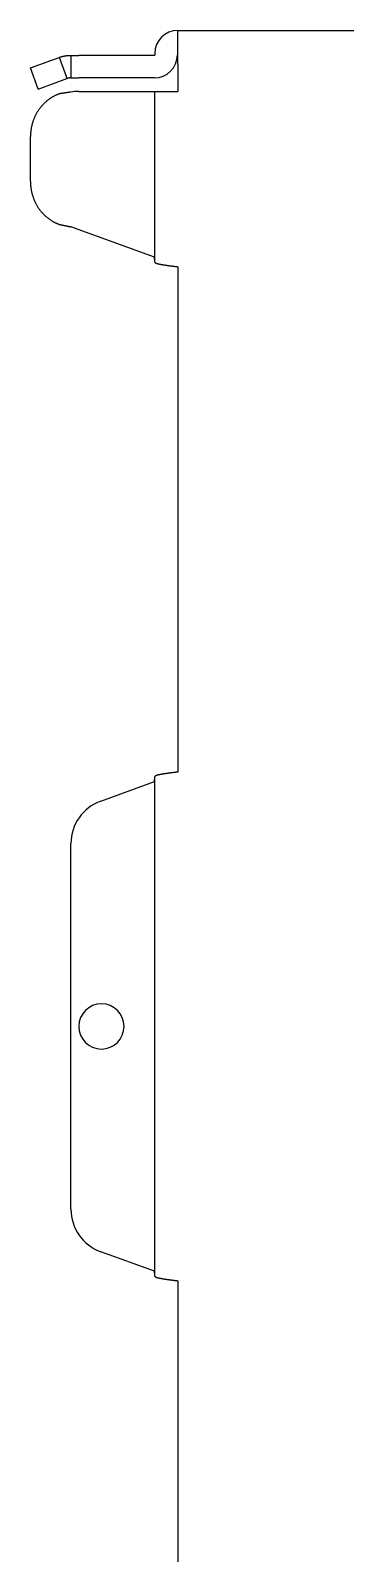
# Model space of a CAD drawing. Extents: x -21 to 172, y 0 to 218.
# Drawn here: x 44.2 to 58.1, y 150.4 to 217.8 of the extents above; entities that cross this region are included whole.
import ezdxf

# ---------------------------------------------------------------- set-up
doc = ezdxf.new("R2010")
doc.units = 0
doc.header["$LTSCALE"] = 25.4
doc.linetypes.add('KÖRPER', pattern=[0])
doc.layers.add('2D_ANSICHT_2_DRAWING_2', color=7, linetype='KÖRPER')

msp = doc.modelspace()

# ---------------------------------------------------------------- linework, layer by layer
at = {"layer": '2D_ANSICHT_2_DRAWING_2', "color": 5, "linetype": 'KÖRPER'}
for p, q in [((50.729, 216.306), (50.729, 217.806)), ((50.729, 217.806), (170.908, 217.806)), ((44.207, 216.152), (45.48, 216.616)), ((45.993, 216.706), (46.348, 216.706)), ((49.689, 216.706), (46.348, 216.706)), ((49.709, 216.786), (49.709, 216.726)), ((50.709, 216.786), (50.709, 216.726)), ((50.729, 216.306), (50.729, 215.11)), ((44.549, 215.213), (44.207, 216.152)), ((44.549, 215.213), (45.822, 215.676)), ((45.993, 215.706), (46.348, 215.706)), ((49.689, 215.706), (46.348, 215.706)), ((46.348, 215.11), (49.689, 215.11)), ((49.689, 215.11), (49.709, 215.11)), ((49.709, 215.11), (50.729, 215.11)), ((49.709, 207.556), (49.709, 215.11)), ((44.207, 211.123), (44.207, 213.11)), ((45.48, 209.229), (45.443, 209.243)), ((49.689, 207.778), (45.993, 209.123)), ((50.729, 207.356), (50.729, 185.006)), ((47.314, 183.72), (49.689, 184.584)), ((49.709, 162.706), (49.709, 184.806)), ((45.998, 165.672), (45.998, 181.841)), ((49.689, 162.928), (47.314, 163.793)), ((50.729, 162.506), (50.729, 140.156))]:
    msp.add_line(p, q, dxfattribs=at)
for points in [[(45.48, 216.616), (45.485, 216.618), (45.491, 216.62), (45.496, 216.621), (45.501, 216.623), (45.506, 216.625), (45.511, 216.627), (45.516, 216.628), (45.522, 216.63), (45.527, 216.632), (45.532, 216.634), (45.537, 216.635), (45.542, 216.637), (45.547, 216.639), (45.553, 216.64), (45.558, 216.642), (45.563, 216.643), (45.568, 216.645), (45.574, 216.646), (45.579, 216.648), (45.584, 216.649), (45.589, 216.651), (45.595, 216.652), (45.6, 216.654), (45.605, 216.655), (45.61, 216.657), (45.616, 216.658), (45.621, 216.659), (45.626, 216.661), (45.632, 216.662), (45.637, 216.663), (45.642, 216.665), (45.647, 216.666), (45.653, 216.667), (45.658, 216.668), (45.663, 216.67), (45.669, 216.671), (45.674, 216.672), (45.679, 216.673), (45.685, 216.674), (45.69, 216.675), (45.695, 216.676), (45.701, 216.677), (45.706, 216.679), (45.711, 216.68), (45.717, 216.681), (45.722, 216.682), (45.727, 216.683), (45.733, 216.683), (45.738, 216.684), (45.744, 216.685), (45.749, 216.686), (45.754, 216.687), (45.76, 216.688), (45.765, 216.689), (45.771, 216.69), (45.776, 216.69), (45.781, 216.691), (45.787, 216.692), (45.792, 216.693), (45.798, 216.693), (45.803, 216.694), (45.808, 216.695), (45.814, 216.695), (45.819, 216.696), (45.825, 216.697), (45.83, 216.697), (45.835, 216.698), (45.841, 216.699), (45.846, 216.699), (45.852, 216.7), (45.857, 216.7), (45.863, 216.701), (45.868, 216.701), (45.873, 216.702), (45.879, 216.702), (45.884, 216.702), (45.89, 216.703), (45.895, 216.703), (45.901, 216.703), (45.906, 216.704), (45.912, 216.704), (45.917, 216.704), (45.922, 216.705), (45.928, 216.705), (45.933, 216.705), (45.939, 216.705), (45.944, 216.706), (45.95, 216.706), (45.955, 216.706), (45.961, 216.706), (45.966, 216.706), (45.972, 216.706), (45.977, 216.706), (45.982, 216.706), (45.988, 216.706), (45.993, 216.706)], [(45.993, 215.706), (45.99, 215.706), (45.987, 215.706), (45.984, 215.706), (45.981, 215.706), (45.978, 215.706), (45.975, 215.706), (45.972, 215.706), (45.968, 215.706), (45.965, 215.706), (45.962, 215.705), (45.959, 215.705), (45.956, 215.705), (45.953, 215.705), (45.95, 215.704), (45.947, 215.704), (45.944, 215.704), (45.94, 215.704), (45.937, 215.703), (45.934, 215.703), (45.931, 215.702), (45.928, 215.702), (45.925, 215.702), (45.922, 215.701), (45.919, 215.701), (45.916, 215.7), (45.913, 215.7), (45.91, 215.699), (45.907, 215.699), (45.903, 215.698), (45.9, 215.698), (45.897, 215.697), (45.894, 215.696), (45.891, 215.696), (45.888, 215.695), (45.885, 215.694), (45.882, 215.694), (45.879, 215.693), (45.876, 215.692), (45.873, 215.692), (45.87, 215.691), (45.867, 215.69), (45.864, 215.689), (45.861, 215.689), (45.858, 215.688), (45.855, 215.687), (45.852, 215.686), (45.849, 215.685), (45.846, 215.684), (45.843, 215.683), (45.84, 215.682), (45.837, 215.681), (45.834, 215.68), (45.831, 215.679), (45.828, 215.678), (45.825, 215.677), (45.822, 215.676)], [(45.48, 215.003), (45.457, 214.994), (45.433, 214.985), (45.41, 214.976), (45.386, 214.966), (45.363, 214.956), (45.34, 214.946), (45.317, 214.935), (45.294, 214.924), (45.272, 214.912), (45.249, 214.901), (45.227, 214.889), (45.205, 214.876), (45.183, 214.864), (45.161, 214.851), (45.139, 214.838), (45.118, 214.824), (45.097, 214.81), (45.076, 214.796), (45.055, 214.782), (45.034, 214.767), (45.014, 214.753), (44.994, 214.737), (44.974, 214.722), (44.954, 214.706), (44.934, 214.69), (44.915, 214.674), (44.896, 214.657), (44.877, 214.641), (44.858, 214.624), (44.839, 214.606), (44.821, 214.589), (44.803, 214.571), (44.785, 214.553), (44.768, 214.535), (44.75, 214.517), (44.733, 214.498), (44.716, 214.479), (44.7, 214.46), (44.683, 214.441), (44.667, 214.421), (44.651, 214.402), (44.636, 214.382), (44.62, 214.362), (44.605, 214.341), (44.59, 214.321), (44.576, 214.3), (44.561, 214.279), (44.547, 214.258), (44.534, 214.237), (44.52, 214.216), (44.507, 214.194), (44.494, 214.172), (44.481, 214.15), (44.469, 214.128), (44.457, 214.106), (44.445, 214.084), (44.433, 214.061), (44.422, 214.039), (44.411, 214.016), (44.4, 213.993), (44.389, 213.97), (44.379, 213.947), (44.369, 213.924), (44.36, 213.9), (44.35, 213.877), (44.341, 213.853), (44.333, 213.829), (44.324, 213.805), (44.316, 213.781), (44.308, 213.757), (44.3, 213.733), (44.293, 213.709), (44.286, 213.685), (44.279, 213.66), (44.273, 213.636), (44.267, 213.611), (44.261, 213.587), (44.256, 213.562), (44.25, 213.537), (44.245, 213.512), (44.241, 213.488), (44.236, 213.463), (44.232, 213.438), (44.229, 213.413), (44.225, 213.388), (44.222, 213.363), (44.219, 213.337), (44.217, 213.312), (44.214, 213.287), (44.212, 213.262), (44.211, 213.237), (44.209, 213.211), (44.208, 213.186), (44.207, 213.161), (44.207, 213.135), (44.207, 213.11)], [(45.993, 215.078), (45.988, 215.078), (45.983, 215.077), (45.977, 215.076), (45.972, 215.075), (45.967, 215.074), (45.961, 215.074), (45.956, 215.073), (45.951, 215.072), (45.945, 215.071), (45.94, 215.071), (45.935, 215.07), (45.929, 215.069), (45.924, 215.068), (45.918, 215.068), (45.913, 215.067), (45.908, 215.066), (45.902, 215.065), (45.897, 215.065), (45.892, 215.064), (45.886, 215.063), (45.881, 215.062), (45.876, 215.061), (45.87, 215.061), (45.865, 215.06), (45.86, 215.059), (45.854, 215.058), (45.849, 215.058), (45.844, 215.057), (45.838, 215.056), (45.833, 215.055), (45.828, 215.055), (45.822, 215.054), (45.817, 215.053), (45.812, 215.052), (45.806, 215.051), (45.801, 215.051), (45.796, 215.05), (45.79, 215.049), (45.785, 215.048), (45.779, 215.048), (45.774, 215.047), (45.769, 215.046), (45.763, 215.045), (45.758, 215.044), (45.753, 215.044), (45.747, 215.043), (45.742, 215.042), (45.737, 215.041), (45.731, 215.041), (45.726, 215.04), (45.721, 215.039), (45.715, 215.038), (45.71, 215.037), (45.705, 215.037), (45.699, 215.036), (45.694, 215.035), (45.689, 215.034), (45.683, 215.034), (45.678, 215.033), (45.673, 215.032), (45.667, 215.031), (45.662, 215.03), (45.657, 215.03), (45.651, 215.029), (45.646, 215.028), (45.641, 215.027), (45.635, 215.026), (45.63, 215.026), (45.625, 215.025), (45.619, 215.024), (45.614, 215.023), (45.608, 215.023), (45.603, 215.022), (45.598, 215.021), (45.592, 215.02), (45.587, 215.019), (45.582, 215.019), (45.576, 215.018), (45.571, 215.017), (45.566, 215.016), (45.56, 215.015), (45.555, 215.015), (45.55, 215.014), (45.544, 215.013), (45.539, 215.012), (45.534, 215.011), (45.528, 215.011), (45.523, 215.01), (45.518, 215.009), (45.512, 215.008), (45.507, 215.007), (45.502, 215.007), (45.496, 215.006), (45.491, 215.005), (45.486, 215.004), (45.48, 215.003)], [(44.207, 211.123), (44.207, 211.098), (44.207, 211.073), (44.208, 211.048), (44.209, 211.023), (44.211, 210.998), (44.212, 210.973), (44.214, 210.949), (44.216, 210.924), (44.219, 210.899), (44.221, 210.874), (44.224, 210.849), (44.228, 210.825), (44.231, 210.8), (44.235, 210.776), (44.24, 210.751), (44.244, 210.727), (44.249, 210.702), (44.254, 210.678), (44.259, 210.653), (44.265, 210.629), (44.271, 210.605), (44.277, 210.581), (44.284, 210.557), (44.29, 210.533), (44.297, 210.509), (44.305, 210.485), (44.312, 210.462), (44.32, 210.438), (44.329, 210.415), (44.337, 210.391), (44.346, 210.368), (44.355, 210.345), (44.364, 210.322), (44.374, 210.299), (44.384, 210.276), (44.394, 210.253), (44.404, 210.23), (44.415, 210.208), (44.426, 210.186), (44.437, 210.163), (44.449, 210.141), (44.46, 210.119), (44.472, 210.098), (44.485, 210.076), (44.497, 210.054), (44.51, 210.033), (44.523, 210.012), (44.537, 209.991), (44.55, 209.97), (44.564, 209.949), (44.578, 209.929), (44.593, 209.909), (44.607, 209.889), (44.622, 209.869), (44.637, 209.849), (44.653, 209.829), (44.668, 209.81), (44.684, 209.791), (44.7, 209.772), (44.717, 209.753), (44.733, 209.734), (44.75, 209.716), (44.767, 209.698), (44.785, 209.68), (44.802, 209.662), (44.82, 209.645), (44.838, 209.628), (44.856, 209.611), (44.874, 209.594), (44.893, 209.577), (44.912, 209.561), (44.931, 209.545), (44.95, 209.529), (44.97, 209.514), (44.989, 209.499), (45.009, 209.484), (45.029, 209.469), (45.05, 209.454), (45.07, 209.44), (45.091, 209.426), (45.111, 209.413), (45.132, 209.399), (45.154, 209.386), (45.175, 209.373), (45.197, 209.361), (45.218, 209.349), (45.24, 209.337), (45.262, 209.325), (45.284, 209.314), (45.307, 209.303), (45.329, 209.292), (45.352, 209.282), (45.374, 209.272), (45.397, 209.262), (45.42, 209.252), (45.443, 209.243)], [(45.48, 209.229), (45.486, 209.228), (45.491, 209.227), (45.496, 209.225), (45.502, 209.224), (45.507, 209.223), (45.512, 209.222), (45.518, 209.221), (45.523, 209.22), (45.528, 209.219), (45.534, 209.218), (45.539, 209.216), (45.544, 209.215), (45.55, 209.214), (45.555, 209.213), (45.56, 209.212), (45.566, 209.211), (45.571, 209.21), (45.576, 209.209), (45.582, 209.207), (45.587, 209.206), (45.592, 209.205), (45.598, 209.204), (45.603, 209.203), (45.608, 209.202), (45.614, 209.201), (45.619, 209.2), (45.624, 209.199), (45.63, 209.197), (45.635, 209.196), (45.64, 209.195), (45.646, 209.194), (45.651, 209.193), (45.656, 209.192), (45.662, 209.191), (45.667, 209.19), (45.673, 209.189), (45.678, 209.187), (45.683, 209.186), (45.689, 209.185), (45.694, 209.184), (45.699, 209.183), (45.705, 209.182), (45.71, 209.181), (45.715, 209.18), (45.721, 209.179), (45.726, 209.178), (45.731, 209.177), (45.737, 209.175), (45.742, 209.174), (45.747, 209.173), (45.753, 209.172), (45.758, 209.171), (45.763, 209.17), (45.769, 209.169), (45.774, 209.168), (45.779, 209.167), (45.785, 209.166), (45.79, 209.165), (45.795, 209.163), (45.801, 209.162), (45.806, 209.161), (45.812, 209.16), (45.817, 209.159), (45.822, 209.158), (45.828, 209.157), (45.833, 209.156), (45.838, 209.155), (45.844, 209.154), (45.849, 209.153), (45.854, 209.152), (45.86, 209.15), (45.865, 209.149), (45.87, 209.148), (45.876, 209.147), (45.881, 209.146), (45.886, 209.145), (45.892, 209.144), (45.897, 209.143), (45.902, 209.142), (45.908, 209.141), (45.913, 209.14), (45.918, 209.139), (45.924, 209.137), (45.929, 209.136), (45.934, 209.135), (45.94, 209.134), (45.945, 209.133), (45.951, 209.132), (45.956, 209.131), (45.961, 209.13), (45.967, 209.129), (45.972, 209.128), (45.977, 209.127), (45.983, 209.126), (45.988, 209.125), (45.993, 209.123)], [(49.709, 207.578), (49.709, 207.582), (49.709, 207.585), (49.709, 207.589), (49.709, 207.593), (49.709, 207.596), (49.709, 207.6), (49.708, 207.603), (49.708, 207.607), (49.708, 207.611), (49.708, 207.614), (49.708, 207.618), (49.708, 207.621), (49.708, 207.625), (49.707, 207.629), (49.707, 207.632), (49.707, 207.636), (49.707, 207.639), (49.706, 207.643), (49.706, 207.647), (49.706, 207.65), (49.706, 207.654), (49.705, 207.657), (49.705, 207.661), (49.704, 207.664), (49.704, 207.668), (49.704, 207.672), (49.703, 207.675), (49.703, 207.679), (49.703, 207.682), (49.702, 207.686), (49.702, 207.689), (49.701, 207.693), (49.701, 207.697), (49.7, 207.7), (49.7, 207.704), (49.7, 207.707), (49.699, 207.711), (49.699, 207.714), (49.698, 207.718), (49.698, 207.722), (49.697, 207.725), (49.697, 207.729), (49.696, 207.732), (49.695, 207.736), (49.695, 207.739), (49.694, 207.743), (49.694, 207.746), (49.693, 207.75), (49.693, 207.754), (49.692, 207.757), (49.692, 207.761), (49.691, 207.764), (49.691, 207.768), (49.69, 207.771), (49.689, 207.775), (49.689, 207.778)], [(49.709, 207.556), (49.712, 207.546), (49.72, 207.538), (49.729, 207.531), (49.739, 207.525), (49.749, 207.521), (49.759, 207.517), (49.769, 207.513), (49.779, 207.509), (49.789, 207.506), (49.8, 207.502), (49.81, 207.499), (49.821, 207.496), (49.832, 207.493), (49.842, 207.491), (49.853, 207.488), (49.863, 207.485), (49.874, 207.483), (49.885, 207.48), (49.895, 207.478), (49.906, 207.476), (49.917, 207.474), (49.928, 207.471), (49.938, 207.469), (49.949, 207.467), (49.96, 207.465), (49.97, 207.463), (49.981, 207.461), (49.992, 207.459), (50.003, 207.457), (50.014, 207.455), (50.024, 207.453), (50.035, 207.452), (50.046, 207.45), (50.057, 207.448), (50.068, 207.446), (50.078, 207.444), (50.089, 207.443), (50.1, 207.441), (50.111, 207.439), (50.122, 207.438), (50.132, 207.436), (50.143, 207.434), (50.154, 207.433), (50.165, 207.431), (50.176, 207.429), (50.186, 207.428), (50.197, 207.426), (50.208, 207.425), (50.219, 207.423), (50.23, 207.421), (50.241, 207.42), (50.251, 207.418), (50.262, 207.417), (50.273, 207.415), (50.284, 207.414), (50.295, 207.412), (50.306, 207.411), (50.316, 207.409), (50.327, 207.408), (50.338, 207.406), (50.349, 207.405), (50.36, 207.403), (50.371, 207.402), (50.382, 207.401), (50.392, 207.399), (50.403, 207.398), (50.414, 207.396), (50.425, 207.395), (50.436, 207.393), (50.447, 207.392), (50.458, 207.391), (50.468, 207.389), (50.479, 207.388), (50.49, 207.386), (50.501, 207.385), (50.512, 207.384), (50.523, 207.382), (50.533, 207.381), (50.544, 207.38), (50.555, 207.378), (50.566, 207.377), (50.577, 207.375), (50.588, 207.374), (50.599, 207.373), (50.609, 207.371), (50.62, 207.37), (50.631, 207.369), (50.642, 207.367), (50.653, 207.366), (50.664, 207.364), (50.675, 207.363), (50.685, 207.362), (50.696, 207.36), (50.707, 207.359), (50.718, 207.358), (50.729, 207.356)], [(49.689, 184.584), (49.689, 184.588), (49.69, 184.591), (49.691, 184.595), (49.691, 184.598), (49.692, 184.602), (49.692, 184.606), (49.693, 184.609), (49.693, 184.613), (49.694, 184.616), (49.694, 184.62), (49.695, 184.623), (49.695, 184.627), (49.696, 184.63), (49.697, 184.634), (49.697, 184.638), (49.698, 184.641), (49.698, 184.645), (49.699, 184.648), (49.699, 184.652), (49.7, 184.655), (49.7, 184.659), (49.7, 184.663), (49.701, 184.666), (49.701, 184.67), (49.702, 184.673), (49.702, 184.677), (49.703, 184.68), (49.703, 184.684), (49.703, 184.688), (49.704, 184.691), (49.704, 184.695), (49.704, 184.698), (49.705, 184.702), (49.705, 184.705), (49.706, 184.709), (49.706, 184.713), (49.706, 184.716), (49.706, 184.72), (49.707, 184.723), (49.707, 184.727), (49.707, 184.731), (49.707, 184.734), (49.708, 184.738), (49.708, 184.741), (49.708, 184.745), (49.708, 184.748), (49.708, 184.752), (49.708, 184.756), (49.708, 184.759), (49.709, 184.763), (49.709, 184.766), (49.709, 184.77), (49.709, 184.774), (49.709, 184.777), (49.709, 184.781), (49.709, 184.784)], [(50.729, 185.006), (50.718, 185.005), (50.707, 185.004), (50.696, 185.002), (50.685, 185.001), (50.675, 185), (50.664, 184.998), (50.653, 184.997), (50.642, 184.995), (50.631, 184.994), (50.62, 184.993), (50.609, 184.991), (50.599, 184.99), (50.588, 184.989), (50.577, 184.987), (50.566, 184.986), (50.555, 184.985), (50.544, 184.983), (50.533, 184.982), (50.523, 184.98), (50.512, 184.979), (50.501, 184.978), (50.49, 184.976), (50.479, 184.975), (50.468, 184.973), (50.458, 184.972), (50.447, 184.971), (50.436, 184.969), (50.425, 184.968), (50.414, 184.966), (50.403, 184.965), (50.392, 184.964), (50.382, 184.962), (50.371, 184.961), (50.36, 184.959), (50.349, 184.958), (50.338, 184.956), (50.327, 184.955), (50.316, 184.953), (50.306, 184.952), (50.295, 184.95), (50.284, 184.949), (50.273, 184.947), (50.262, 184.946), (50.251, 184.944), (50.241, 184.943), (50.23, 184.941), (50.219, 184.94), (50.208, 184.938), (50.197, 184.936), (50.186, 184.935), (50.176, 184.933), (50.165, 184.932), (50.154, 184.93), (50.143, 184.928), (50.132, 184.927), (50.122, 184.925), (50.111, 184.923), (50.1, 184.922), (50.089, 184.92), (50.078, 184.918), (50.068, 184.916), (50.057, 184.915), (50.046, 184.913), (50.035, 184.911), (50.024, 184.909), (50.014, 184.907), (50.003, 184.905), (49.992, 184.903), (49.981, 184.902), (49.97, 184.9), (49.96, 184.897), (49.949, 184.895), (49.938, 184.893), (49.928, 184.891), (49.917, 184.889), (49.906, 184.887), (49.895, 184.884), (49.885, 184.882), (49.874, 184.88), (49.863, 184.877), (49.853, 184.875), (49.842, 184.872), (49.832, 184.869), (49.821, 184.866), (49.81, 184.863), (49.8, 184.86), (49.789, 184.857), (49.779, 184.854), (49.769, 184.85), (49.759, 184.846), (49.749, 184.842), (49.739, 184.838), (49.729, 184.832), (49.72, 184.825), (49.712, 184.816), (49.709, 184.806)], [(49.709, 162.728), (49.709, 162.732), (49.709, 162.735), (49.709, 162.739), (49.709, 162.743), (49.709, 162.746), (49.709, 162.75), (49.708, 162.753), (49.708, 162.757), (49.708, 162.761), (49.708, 162.764), (49.708, 162.768), (49.708, 162.771), (49.708, 162.775), (49.707, 162.779), (49.707, 162.782), (49.707, 162.786), (49.707, 162.789), (49.706, 162.793), (49.706, 162.797), (49.706, 162.8), (49.706, 162.804), (49.705, 162.807), (49.705, 162.811), (49.704, 162.814), (49.704, 162.818), (49.704, 162.822), (49.703, 162.825), (49.703, 162.829), (49.703, 162.832), (49.702, 162.836), (49.702, 162.839), (49.701, 162.843), (49.701, 162.847), (49.7, 162.85), (49.7, 162.854), (49.7, 162.857), (49.699, 162.861), (49.699, 162.864), (49.698, 162.868), (49.698, 162.872), (49.697, 162.875), (49.697, 162.879), (49.696, 162.882), (49.695, 162.886), (49.695, 162.889), (49.694, 162.893), (49.694, 162.896), (49.693, 162.9), (49.693, 162.904), (49.692, 162.907), (49.692, 162.911), (49.691, 162.914), (49.691, 162.918), (49.69, 162.921), (49.689, 162.925), (49.689, 162.928)], [(49.709, 162.706), (49.712, 162.696), (49.72, 162.688), (49.729, 162.681), (49.739, 162.675), (49.749, 162.671), (49.759, 162.667), (49.769, 162.663), (49.779, 162.659), (49.789, 162.656), (49.8, 162.652), (49.81, 162.649), (49.821, 162.646), (49.832, 162.643), (49.842, 162.641), (49.853, 162.638), (49.863, 162.635), (49.874, 162.633), (49.885, 162.63), (49.895, 162.628), (49.906, 162.626), (49.917, 162.624), (49.928, 162.621), (49.938, 162.619), (49.949, 162.617), (49.96, 162.615), (49.97, 162.613), (49.981, 162.611), (49.992, 162.609), (50.003, 162.607), (50.014, 162.605), (50.024, 162.603), (50.035, 162.602), (50.046, 162.6), (50.057, 162.598), (50.068, 162.596), (50.078, 162.594), (50.089, 162.593), (50.1, 162.591), (50.111, 162.589), (50.122, 162.588), (50.132, 162.586), (50.143, 162.584), (50.154, 162.583), (50.165, 162.581), (50.176, 162.579), (50.186, 162.578), (50.197, 162.576), (50.208, 162.575), (50.219, 162.573), (50.23, 162.571), (50.241, 162.57), (50.251, 162.568), (50.262, 162.567), (50.273, 162.565), (50.284, 162.564), (50.295, 162.562), (50.306, 162.561), (50.316, 162.559), (50.327, 162.558), (50.338, 162.556), (50.349, 162.555), (50.36, 162.553), (50.371, 162.552), (50.382, 162.551), (50.392, 162.549), (50.403, 162.548), (50.414, 162.546), (50.425, 162.545), (50.436, 162.543), (50.447, 162.542), (50.458, 162.541), (50.468, 162.539), (50.479, 162.538), (50.49, 162.536), (50.501, 162.535), (50.512, 162.534), (50.523, 162.532), (50.533, 162.531), (50.544, 162.53), (50.555, 162.528), (50.566, 162.527), (50.577, 162.525), (50.588, 162.524), (50.599, 162.523), (50.609, 162.521), (50.62, 162.52), (50.631, 162.519), (50.642, 162.517), (50.653, 162.516), (50.664, 162.514), (50.675, 162.513), (50.685, 162.512), (50.696, 162.51), (50.707, 162.509), (50.718, 162.508), (50.729, 162.506)]]:
    msp.add_lwpolyline(points, dxfattribs=at)
for points in [[(45.48, 216.616, 0), (45.484, 216.606, 0), (45.487, 216.596, 0), (45.491, 216.587, 0), (45.495, 216.577, 0), (45.498, 216.567, 0), (45.502, 216.557, 0), (45.505, 216.547, 0), (45.509, 216.538, 0), (45.512, 216.528, 0), (45.516, 216.518, 0), (45.519, 216.508, 0), (45.523, 216.498, 0), (45.527, 216.489, 0), (45.53, 216.479, 0), (45.534, 216.469, 0), (45.537, 216.459, 0), (45.541, 216.449, 0), (45.544, 216.44, 0), (45.548, 216.43, 0), (45.552, 216.42, 0), (45.555, 216.41, 0), (45.559, 216.401, 0), (45.562, 216.391, 0), (45.566, 216.381, 0), (45.569, 216.371, 0), (45.573, 216.361, 0), (45.576, 216.352, 0), (45.58, 216.342, 0), (45.584, 216.332, 0), (45.587, 216.322, 0), (45.591, 216.312, 0), (45.594, 216.303, 0), (45.598, 216.293, 0), (45.601, 216.283, 0), (45.605, 216.273, 0), (45.609, 216.263, 0), (45.612, 216.254, 0), (45.616, 216.244, 0), (45.619, 216.234, 0), (45.623, 216.224, 0), (45.626, 216.215, 0), (45.63, 216.205, 0), (45.633, 216.195, 0), (45.637, 216.185, 0), (45.641, 216.175, 0), (45.644, 216.166, 0), (45.648, 216.156, 0), (45.651, 216.146, 0), (45.655, 216.136, 0), (45.658, 216.126, 0), (45.662, 216.117, 0), (45.666, 216.107, 0), (45.669, 216.097, 0), (45.673, 216.087, 0), (45.676, 216.078, 0), (45.68, 216.068, 0), (45.683, 216.058, 0), (45.687, 216.048, 0), (45.691, 216.038, 0), (45.694, 216.029, 0), (45.698, 216.019, 0), (45.701, 216.009, 0), (45.705, 215.999, 0), (45.708, 215.989, 0), (45.712, 215.98, 0), (45.715, 215.97, 0), (45.719, 215.96, 0), (45.723, 215.95, 0), (45.726, 215.94, 0), (45.73, 215.931, 0), (45.733, 215.921, 0), (45.737, 215.911, 0), (45.74, 215.901, 0), (45.744, 215.892, 0), (45.748, 215.882, 0), (45.751, 215.872, 0), (45.755, 215.862, 0), (45.758, 215.852, 0), (45.762, 215.843, 0), (45.765, 215.833, 0), (45.769, 215.823, 0), (45.772, 215.813, 0), (45.776, 215.803, 0), (45.78, 215.794, 0), (45.783, 215.784, 0), (45.787, 215.774, 0), (45.79, 215.764, 0), (45.794, 215.754, 0), (45.797, 215.745, 0), (45.801, 215.735, 0), (45.805, 215.725, 0), (45.808, 215.715, 0), (45.812, 215.706, 0), (45.815, 215.696, 0), (45.819, 215.686, 0), (45.822, 215.676, 0)], [(45.993, 216.706, 0), (45.993, 216.696, 0), (45.993, 216.685, 0), (45.993, 216.675, 0), (45.993, 216.665, 0), (45.993, 216.654, 0), (45.993, 216.644, 0), (45.993, 216.633, 0), (45.993, 216.623, 0), (45.993, 216.613, 0), (45.993, 216.602, 0), (45.993, 216.592, 0), (45.993, 216.581, 0), (45.993, 216.571, 0), (45.993, 216.56, 0), (45.993, 216.55, 0), (45.993, 216.54, 0), (45.993, 216.529, 0), (45.993, 216.519, 0), (45.993, 216.508, 0), (45.993, 216.498, 0), (45.993, 216.488, 0), (45.993, 216.477, 0), (45.993, 216.467, 0), (45.993, 216.456, 0), (45.993, 216.446, 0), (45.993, 216.435, 0), (45.993, 216.425, 0), (45.993, 216.415, 0), (45.993, 216.404, 0), (45.993, 216.394, 0), (45.993, 216.383, 0), (45.993, 216.373, 0), (45.993, 216.363, 0), (45.993, 216.352, 0), (45.993, 216.342, 0), (45.993, 216.331, 0), (45.993, 216.321, 0), (45.993, 216.31, 0), (45.993, 216.3, 0), (45.993, 216.29, 0), (45.993, 216.279, 0), (45.993, 216.269, 0), (45.993, 216.258, 0), (45.993, 216.248, 0), (45.993, 216.238, 0), (45.993, 216.227, 0), (45.993, 216.217, 0), (45.993, 216.206, 0), (45.993, 216.196, 0), (45.993, 216.185, 0), (45.993, 216.175, 0), (45.993, 216.165, 0), (45.993, 216.154, 0), (45.993, 216.144, 0), (45.993, 216.133, 0), (45.993, 216.123, 0), (45.993, 216.113, 0), (45.993, 216.102, 0), (45.993, 216.092, 0), (45.993, 216.081, 0), (45.993, 216.071, 0), (45.993, 216.06, 0), (45.993, 216.05, 0), (45.993, 216.04, 0), (45.993, 216.029, 0), (45.993, 216.019, 0), (45.993, 216.008, 0), (45.993, 215.998, 0), (45.993, 215.988, 0), (45.993, 215.977, 0), (45.993, 215.967, 0), (45.993, 215.956, 0), (45.993, 215.946, 0), (45.993, 215.935, 0), (45.993, 215.925, 0), (45.993, 215.915, 0), (45.993, 215.904, 0), (45.993, 215.894, 0), (45.993, 215.883, 0), (45.993, 215.873, 0), (45.993, 215.863, 0), (45.993, 215.852, 0), (45.993, 215.842, 0), (45.993, 215.831, 0), (45.993, 215.821, 0), (45.993, 215.81, 0), (45.993, 215.8, 0), (45.993, 215.79, 0), (45.993, 215.779, 0), (45.993, 215.769, 0), (45.993, 215.758, 0), (45.993, 215.748, 0), (45.993, 215.738, 0), (45.993, 215.727, 0), (45.993, 215.717, 0), (45.993, 215.706, 0)]]:
    msp.add_polyline3d(points, dxfattribs=at)
for centre, radius, start, end in [((50.729, 216.786), 1.02, 90, 180), ((49.689, 216.726), 0.02, 270, 0), ((49.689, 216.726), 1.02, 270, 360), ((50.729, 216.786), 0.02, 90, 180), ((46.348, 213.11), 2, 90, 100.22818), ((47.998, 181.841), 2, 110, 180), ((47.348, 173.756), 1, 0, 180), ((47.348, 173.756), 1, 180, 0), ((47.998, 165.672), 2, 180, 250)]:
    msp.add_arc(centre, radius, start, end, dxfattribs=at)

doc.saveas('drawing.dxf')
